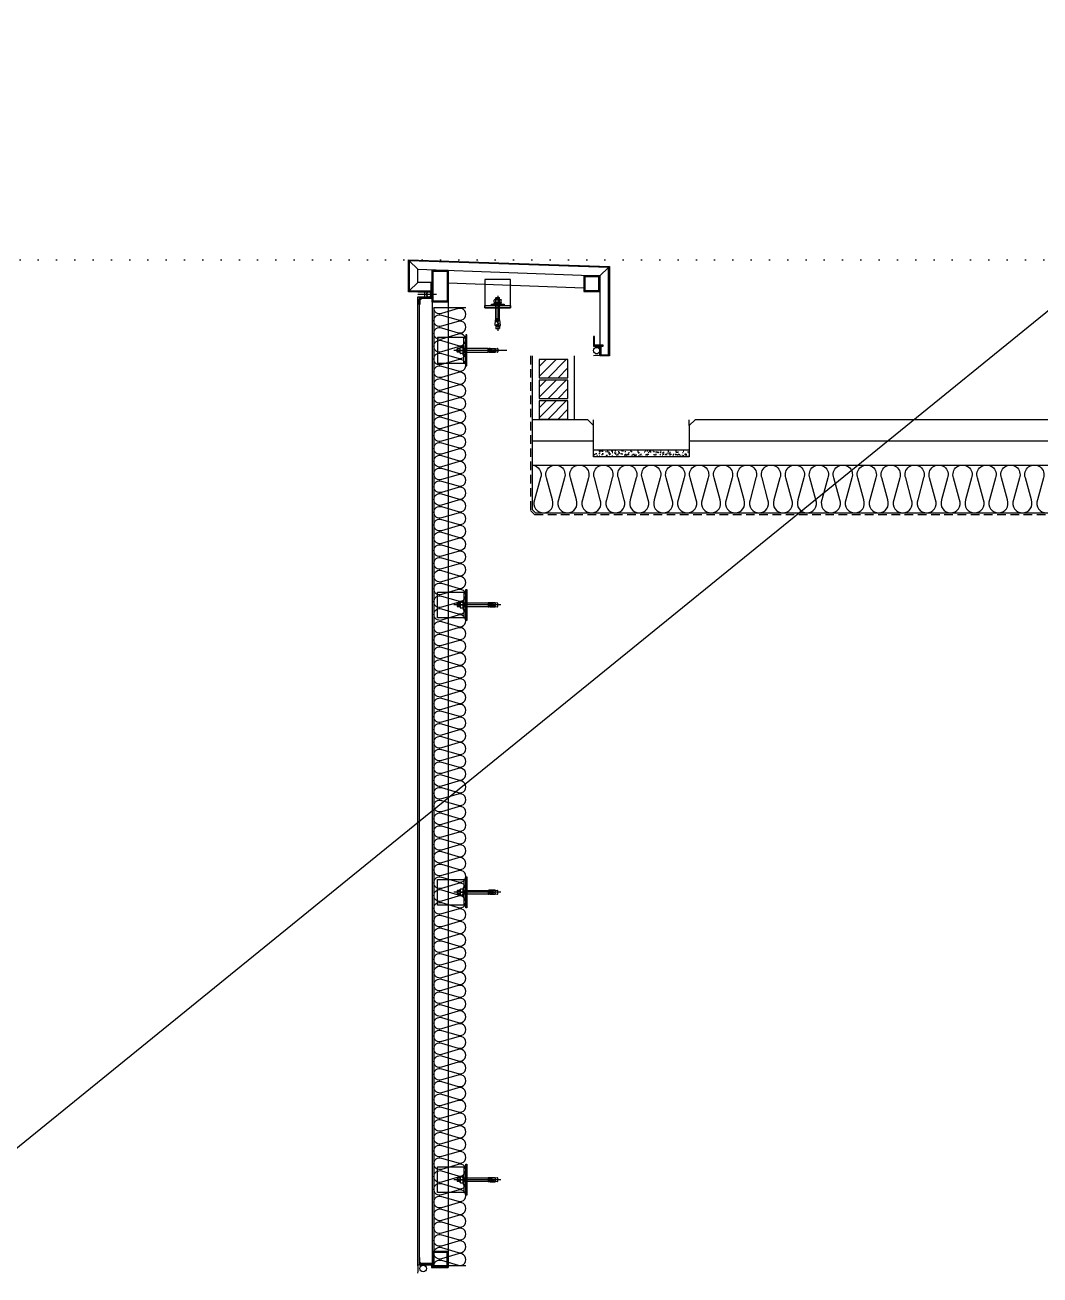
# Model space of a CAD drawing. Header units: millimetres. Extents: x -37526 to 92296, y -340 to 26760.
# Drawn here: x 5279 to 8458, y 18932 to 22846 of the extents above; entities that cross this region are included whole.
import ezdxf

# ---------------------------------------------------------------- set-up
doc = ezdxf.new("R2010")
doc.units = ezdxf.units.MM
doc.header["$LTSCALE"] = 60
doc.linetypes.add('DOT', pattern=[6.35, 0, -6.35])
doc.linetypes.add('HID', pattern=[2.3, 1.5, -0.8])
doc.layers.add('#체크사항0208', color=20, linetype='Continuous', plot=False)
doc.layers.add('NOPLOT', color=191, linetype='Continuous', plot=False)
for name, color, linetype in [('0-Sheet', 7, 'Continuous'), ('A-ETC-8', 8, 'Continuous'), ('A-FIN', 6, 'Continuous'), ('A-FIN-8', 8, 'Continuous'), ('A-FIN-9', 7, 'Continuous'), ('A-hat', 8, 'Continuous'), ('A-HAT-9', 9, 'Continuous'), ('A-HAT-WIREMESH', 9, 'g_mesh'), ('A-WALL', 3, 'Continuous'), ('A-WP', 1, 'HID'), ('cen', 1, 'Continuous'), ('INSUL', 8, 'Continuous')]:
    doc.layers.add(name, color=color, linetype=linetype)
doc.styles.add('Gdim', font='Dotum.ttf')
doc.linetypes.add('g_mesh', pattern='A,10,-0.8,["X",Gdim,S=0.6,R=0,X=-0.15,Y=-0.3],-0.8', length=11.6)

# ---------------------------------------------------------------- blocks, each defined once
blk = doc.blocks.new('A$C17189e19')
at = {"layer": 'A-HAT-9'}
h = blk.add_hatch(dxfattribs=at)
h.set_pattern_fill('AR-SAND', color=256, scale=0.3)
h.set_pattern_definition([(37.5, (-113396.389, 321843.363), (-0.4800094, 14.6823971), [0, -11.5824, 0, -12.954, 0, -12.3825]), (7.5, (-113396.389, 321843.363), (13.4856985, 21.504753), [0, -6.2484, 0, -10.4394, 0, -4.0005]), (327.5, (-113405.761, 321843.363), (23.7297711, 0.04311554), [0, -3.81, 0, -13.716, 0, -17.907]), (317.5, (-113405.761, 321843.363), (22.9066936, 6.6878797), [0, -1.905, 0, -8.9916, 0, -10.287])])
h.paths.add_polyline_path([(0, -96), (300, -96), (300, -116), (0, -116)])
at = {"layer": 'A-FIN'}
for points in [[(-18, 0), (0, -18), (0, -116), (300, -116), (300, -18), (318, 0)], [(0, -96), (300, -96)]]:
    blk.add_lwpolyline(points, dxfattribs=at)
at = {"layer": 'NOPLOT'}
for p, q in [((0, -18), (0, 0)), ((300, -18), (300, 0))]:
    blk.add_line(p, q, dxfattribs=at)
blk = doc.blocks.new('A$Cae507117')
at = {"layer": 'A-ETC-8'}
for points in [[(-50, 0), (-50, -50), (0, -50), (0, 0)], [(-46.8, -3.2), (-46.8, -46.8), (-3.2, -46.8), (-3.2, -3.2)]]:
    blk.add_lwpolyline(points, close=True, dxfattribs=at)
blk = doc.blocks.new('너트 M12')
for p, q in [((-9, 0), (9, 0)), ((-9.5, -9), (-9.5, -0.5)), ((9, -9.5), (-9, -9.5)), ((0, -8.3), (0, -1.2)), ((9.5, -0.5), (9.5, -9))]:
    blk.add_line(p, q)
for centre, start, end in [((-9, -0.5), 90, 180), ((-9, -9), 180, 270), ((9, -0.5), 0, 90), ((9, -9), 270, 0)]:
    blk.add_arc(centre, 0.5, start, end)
at = {"extrusion": (0, 0, -1)}
for centre, major_axis, ratio, start_param, end_param in [((-4.8, -0.9), (-4.75, 0.31), 0.185359, -0.024388, 3.141593), ((4.8, -0.9), (4.75, 0.31), 0.185108, 3.141593, 6.30754), ((-4.8, -8.6), (4.75, 0.31), 0.187111, 0, 3.166211), ((4.8, -8.6), (-4.75, 0.31), 0.185991, 3.117121, 6.283185)]:
    blk.add_ellipse(centre, major_axis=major_axis, ratio=ratio, start_param=start_param, end_param=end_param, dxfattribs=at)
blk = doc.blocks.new('A$C632c858f')
at = {"layer": 'A-ETC-8'}
blk.add_arc((-2.8, 0), 24, 341.8248, 18.1752, dxfattribs=at)
blk.add_ellipse((34, 0), major_axis=(7.59, 0), ratio=0.987937, dxfattribs=at)
at = {"layer": 'NOPLOT'}
blk.add_line((0, 0), (58.4, 0), dxfattribs=at)
for points in [[(0, 7.5), (41, 7.5)], [(0, -7.5), (41, -7.5)]]:
    blk.add_lwpolyline(points, dxfattribs=at)
blk = doc.blocks.new('M12-STUD ANCHOR')
at = {"layer": 'A-ETC-8'}
for p, q in [((17.8, 33.7), (17.8, 40.7)), ((28.7, 42.2), (19.2, 42.2)), ((22.7, 48), (23.9, 49.2)), ((34.7, 48), (22.7, 48)), ((22.7, -20.8), (22.7, 48)), ((23.3, 33.7), (23.3, 40.7)), ((33.5, 49.2), (23.9, 49.2)), ((23.9, -20.8), (23.9, 49.2)), ((28.7, 54.2), (28.7, -55.8)), ((28.7, 42.2), (38.2, 42.2)), ((33.5, 49.2), (34.7, 48)), ((33.5, -20.8), (33.5, 49.2)), ((34.2, 33.7), (34.2, 40.7)), ((34.7, -20.8), (34.7, 48)), ((39.7, 33.7), (39.7, 40.7)), ((28.2, 30.2), (18, 31.2)), ((18, 28.2), (18, 31.2)), ((18, 31.2), (29.2, 31.2)), ((28.2, 27.2), (18, 28.2)), ((28.7, 32.2), (19.2, 32.2)), ((28.2, 27.2), (28.2, 30.2)), ((39.5, 28.2), (28.2, 28.2)), ((28.7, 32.2), (38.2, 32.2)), ((29.2, 29.2), (29.2, 32.2)), ((39.5, 31.2), (29.2, 32.2)), ((39.5, 28.2), (29.2, 29.2)), ((39.5, 28.2), (39.5, 31.2)), ((20.5, -38.8), (21.7, -20.8)), ((28.7, -38.8), (20.5, -38.8)), ((21.7, -20.8), (24.3, -20.8)), ((22.7, -18.4), (34.7, -18.4)), ((22.7, -38.8), (22.7, -48.4)), ((28.7, -20.8), (24.8, -20.8)), ((25.8, -32.3), (32, -26.1)), ((26.2, -32.6), (32.3, -26.5)), ((31.1, -35.9), (27.5, -35.9)), ((31.1, -36.4), (27.5, -36.4)), ((35.7, -20.8), (28.7, -20.8)), ((31.1, -38.8), (28.7, -38.8)), ((32.3, -38.8), (36.9, -38.8)), ((34.7, -38.8), (34.7, -48.4)), ((36.9, -38.8), (35.7, -20.8)), ((22.7, -41.2), (34.7, -41.2)), ((22.7, -42.4), (34.7, -42.4)), ((22.7, -48.4), (28.7, -48.4)), ((28.7, -50.8), (22.7, -48.4)), ((28.7, -50.8), (34.7, -48.4)), ((34.7, -48.4), (28.7, -48.4))]:
    blk.add_line(p, q, dxfattribs=at)
for centre, radius, start, end in [((19.2, 40.7), 1.47, 90, 180), ((21.8, 40.7), 1.47, 360, 90), ((24.7, 40.7), 1.47, 90, 180), ((32.8, 40.7), 1.47, 360, 90), ((35.7, 40.7), 1.47, 90, 180), ((38.2, 40.7), 1.47, 360, 90), ((19.2, 33.7), 1.47, 180, 270), ((21.8, 33.7), 1.47, 270, 360), ((24.7, 33.7), 1.47, 180, 270), ((32.8, 33.7), 1.47, 270, 360), ((35.7, 33.7), 1.47, 180, 270), ((38.2, 33.7), 1.47, 270, 360), ((27.7, -21.9), 3.6, 161.9622, 315), ((27.7, -21.9), 3.12, 159.0667, 315), ((27.5, -34), 2.4, 135, 270), ((27.5, -34), 1.92, 135, 270), ((31.1, -25.3), 1.68, 315, 135), ((31.1, -25.3), 1.2, 315, 135), ((31.1, -37.6), 1.68, 314.4153, 90), ((31.1, -37.6), 1.2, 270, 90)]:
    blk.add_arc(centre, radius, start, end, dxfattribs=at)
blk = doc.blocks.new('A$C7453124a')
at = {"layer": 'A-ETC-8'}
for points in [[(-40, 88.4), (40, 88.4), (40, 0), (-40, 0)], [(-40, 8), (-40, 0), (40, 0), (40, 8)], [(-20, 8), (20, 8), (20, 12), (-20, 12)]]:
    blk.add_lwpolyline(points, close=True, dxfattribs=at)
blk.add_blockref('M12-STUD ANCHOR', (-28.7, -16.2), dxfattribs=at)
blk = doc.blocks.new('A$C74a2a393')
at = {"layer": 'A-ETC-8', "elevation": 0}
for points in [[(-50, -100), (-50, 0), (0, 0), (0, -100)], [(-46.8, -96.8), (-46.8, -3.2), (-3.2, -3.2), (-3.2, -96.8)]]:
    blk.add_lwpolyline(points, close=True, dxfattribs=at)
blk = doc.blocks.new('A$Cbf7c2b19')
at = {"layer": '0-Sheet'}
for p, q in [((0, 0, 0), (0, -280)), ((-3, -277), (-3, -2.9, 0)), ((-42, -253), (-42, -250)), ((-42, -250), (-30, -250)), ((-30, -253), (-42, -253)), ((-30, -280), (-30, -253)), ((-27, -250), (-27, -277)), ((0, -280), (-30, -280)), ((-27, -277), (-3, -277))]:
    blk.add_line(p, q, dxfattribs=at)
at = {"layer": 'A-ETC-8'}
for p, q in [((-600, -8.5), (-627, 17, 0)), ((-30, -29.1, 0), (-3, -3, 0)), ((-30, -29.1, 0), (-30, -250)), ((-627, -77), (-600, -50)), ((-558, -77), (-558, -50)), ((-80, -68.7, 0), (-505, -52.6, 0))]:
    blk.add_line(p, q, dxfattribs=at)
blk.add_lwpolyline([(-558, -50), (-600, -50), (-600, -8.5), (-30, -29.1)], dxfattribs=at)
at = {"layer": 'A-ETC-8', "elevation": 0}
blk.add_lwpolyline([(-50, -250), (-20, -250), (-20, -247), (-47, -247), (-47, -220), (-50, -220)], close=True, dxfattribs=at)
at = {"layer": 'A-ETC-8'}
blk.add_arc((-40, -343.7), 64.5, 81.0843, 98.9157, dxfattribs=at)
blk.add_ellipse((-40, -263.5), major_axis=(0, 10), ratio=0.999542, dxfattribs=at)
at = {"layer": 'A-FIN-9'}
for p, q in [((-630, -80), (-630, 20, 0)), ((-630, 20, 0), (0, 0, 0)), ((-3, -3, 0), (-627, 17, 0)), ((-627, 17, 0), (-627, -77)), ((-627, -77), (-555, -77)), ((-555, -77), (-555, -87)), ((-558, -80), (-630, -80)), ((-558, -87), (-558, -80)), ((-555, -87), (-558, -87))]:
    blk.add_line(p, q, dxfattribs=at)
at = {"layer": 'A-ETC-8'}
for name, p in [('A$C74a2a393', (-505, -11.9, 0)), ('A$Cae507117', (-30, -29.1, 0))]:
    blk.add_blockref(name, p, dxfattribs=at)
at = {"layer": 'A-ETC-8', "xscale": -1}
blk.add_blockref('A$C7453124a', (-350, -130), dxfattribs=at)
at = {"layer": 'A-ETC-8', "xscale": -1, "rotation": 180}
blk.add_blockref('A$C632c858f', (-600, -87.5), dxfattribs=at)

msp = doc.modelspace()

# ---------------------------------------------------------------- hatches: boundary and pattern name
at = {"layer": 'A-hat', "lineweight": -3}
h = msp.add_hatch(dxfattribs=at)
h.set_pattern_fill('ANSI31', color=256, scale=7, style=0)
h.set_pattern_definition([(45, (-76196.025, 24120.123), (-15.715448, 15.715448), [])])
h.paths.add_polyline_path([(6979.9, 21798.5), (6889.9, 21798.5), (6889.9, 21741.5), (6979.9, 21741.5)])
h = msp.add_hatch(dxfattribs=at)
h.set_pattern_fill('ANSI31', color=256, scale=7, style=0)
h.set_pattern_definition([(45, (-76196.025, 24055.123), (-15.715448, 15.715448), [])])
h.paths.add_polyline_path([(6979.9, 21733.5), (6889.9, 21733.5), (6889.9, 21676.5), (6979.9, 21676.5)])
h = msp.add_hatch(dxfattribs=at)
h.set_pattern_fill('ANSI31', color=256, scale=7, style=0)
h.set_pattern_definition([(45, (-76196.025, 23990.123), (-15.715448, 15.715448), [])])
h.paths.add_polyline_path([(6979.9, 21668.5), (6889.9, 21668.5), (6889.9, 21611.5), (6979.9, 21611.5)])

# ---------------------------------------------------------------- linework, layer by layer
at = {"layer": '#체크사항0208'}
msp.add_lwpolyline([(4594.6, 18795.7), (13173.3, 25759.8), (15030.4, 18812.5)], dxfattribs=at)
at = {"layer": 'A-ETC-8'}
for p, q in [((6554.9, 21978.1), (6554.9, 18955, 0)), ((6604.9, 21978.1), (6604.9, 18955, 0)), ((6788, 21827), (6622.4, 21827)), ((6632.4, 21831.5), (6633.9, 21833)), ((6642.5, 21831.5), (6632.4, 21831.5)), ((6632.4, 21822.5), (6632.4, 21831.5)), ((6642.6, 21822.5), (6632.4, 21822.5)), ((6632.4, 21822.5), (6633.9, 21821)), ((6642.5, 21833), (6633.9, 21833)), ((6633.9, 21821), (6633.9, 21833)), ((6642.5, 21821), (6633.9, 21821)), ((6729.9, 21833), (6653.9, 21833)), ((6653.9, 21821), (6729.9, 21821)), ((6729.9, 21821), (6729.9, 21833)), ((6729.9, 21833), (6732.9, 21833)), ((6732.9, 21821), (6729.9, 21821)), ((6732.9, 21821), (6732.9, 21833)), ((6746.9, 21831.5), (6732.9, 21831.5)), ((6746.9, 21822.5), (6732.9, 21822.5)), ((6733.5, 21833.3), (6733.5, 21820.8)), ((6736.5, 21833.3), (6733.5, 21833.3)), ((6736.5, 21820.8), (6733.5, 21820.8)), ((6736.5, 21833.3), (6751.5, 21833.3)), ((6751.5, 21820.8), (6736.5, 21820.8)), ((6737.5, 21825), (6737.5, 21829)), ((6741.5, 21828.5), (6741.5, 21829)), ((6741.5, 21825), (6741.5, 21825.5)), ((6742, 21828), (6748.6, 21828)), ((6742, 21826), (6748.6, 21826)), ((6746.9, 21831.5), (6757.9, 21833)), ((6757.9, 21821), (6746.9, 21822.5)), ((6752.1, 21829.7), (6750.3, 21828.5)), ((6752.1, 21824.3), (6750.3, 21825.5)), ((6752.5, 21832.3), (6752.5, 21830.6)), ((6752.5, 21823.5), (6752.5, 21821.8)), ((6757.9, 21833), (6758.4, 21833)), ((6758.4, 21821), (6757.9, 21821)), ((6759.9, 21831.5), (6759.9, 21822.5)), ((6769.9, 21030), (6622.4, 21030)), ((6632.4, 21034.5), (6633.9, 21036)), ((6642.6, 21034.5), (6632.4, 21034.5)), ((6632.4, 21034.5), (6632.4, 21025.5)), ((6642.5, 21025.5), (6632.4, 21025.5)), ((6632.4, 21025.5), (6633.9, 21024)), ((6642.5, 21036), (6633.9, 21036)), ((6633.9, 21036), (6633.9, 21024)), ((6642.5, 21024), (6633.9, 21024)), ((6653.9, 21036), (6729.9, 21036)), ((6729.9, 21024), (6653.9, 21024)), ((6729.9, 21036), (6729.9, 21024)), ((6732.9, 21036), (6729.9, 21036)), ((6729.9, 21024), (6732.9, 21024)), ((6732.9, 21036), (6732.9, 21024)), ((6746.9, 21034.5), (6732.9, 21034.5)), ((6746.9, 21025.5), (6732.9, 21025.5)), ((6733.5, 21023.8), (6733.5, 21036.3)), ((6736.5, 21036.3), (6733.5, 21036.3)), ((6736.5, 21023.8), (6733.5, 21023.8)), ((6751.5, 21036.3), (6736.5, 21036.3)), ((6736.5, 21023.8), (6751.5, 21023.8)), ((6737.5, 21032), (6737.5, 21028)), ((6741.5, 21032), (6741.5, 21031.5)), ((6741.5, 21028.5), (6741.5, 21028)), ((6742, 21031), (6748.6, 21031)), ((6742, 21029), (6748.6, 21029)), ((6757.9, 21036), (6746.9, 21034.5)), ((6746.9, 21025.5), (6757.9, 21024)), ((6752.1, 21032.7), (6750.3, 21031.5)), ((6752.1, 21027.3), (6750.3, 21028.5)), ((6752.5, 21033.5), (6752.5, 21035.3)), ((6752.5, 21024.8), (6752.5, 21026.5)), ((6758.4, 21036), (6757.9, 21036)), ((6757.9, 21024), (6758.4, 21024)), ((6759.9, 21025.5), (6759.9, 21034.5)), ((6769.9, 20130), (6622.4, 20130)), ((6632.4, 20134.5), (6633.9, 20136)), ((6642.6, 20134.5), (6632.4, 20134.5)), ((6632.4, 20134.5), (6632.4, 20125.5)), ((6642.5, 20125.5), (6632.4, 20125.5)), ((6632.4, 20125.5), (6633.9, 20124)), ((6642.5, 20136), (6633.9, 20136)), ((6633.9, 20136), (6633.9, 20124)), ((6642.5, 20124), (6633.9, 20124)), ((6653.9, 20136), (6729.9, 20136)), ((6729.9, 20124), (6653.9, 20124)), ((6729.9, 20136), (6729.9, 20124)), ((6732.9, 20136), (6729.9, 20136)), ((6729.9, 20124), (6732.9, 20124)), ((6732.9, 20136), (6732.9, 20124)), ((6746.9, 20134.5), (6732.9, 20134.5)), ((6746.9, 20125.5), (6732.9, 20125.5)), ((6733.5, 20123.8), (6733.5, 20136.3)), ((6736.5, 20136.3), (6733.5, 20136.3)), ((6736.5, 20123.8), (6733.5, 20123.8)), ((6751.5, 20136.3), (6736.5, 20136.3)), ((6736.5, 20123.8), (6751.5, 20123.8)), ((6737.5, 20132), (6737.5, 20128)), ((6741.5, 20132), (6741.5, 20131.5)), ((6741.5, 20128.5), (6741.5, 20128)), ((6742, 20131), (6748.6, 20131)), ((6742, 20129), (6748.6, 20129)), ((6757.9, 20136), (6746.9, 20134.5)), ((6746.9, 20125.5), (6757.9, 20124)), ((6752.1, 20132.7), (6750.3, 20131.5)), ((6752.1, 20127.3), (6750.3, 20128.5)), ((6752.5, 20133.5), (6752.5, 20135.3)), ((6752.5, 20124.8), (6752.5, 20126.5)), ((6758.4, 20136), (6757.9, 20136)), ((6757.9, 20124), (6758.4, 20124)), ((6759.9, 20125.5), (6759.9, 20134.5)), ((6769.9, 19230), (6622.4, 19230)), ((6632.4, 19234.5), (6633.9, 19236)), ((6642.6, 19234.5), (6632.4, 19234.5)), ((6632.4, 19234.5), (6632.4, 19225.5)), ((6642.5, 19225.5), (6632.4, 19225.5)), ((6632.4, 19225.5), (6633.9, 19224)), ((6642.5, 19236), (6633.9, 19236)), ((6633.9, 19236), (6633.9, 19224)), ((6642.5, 19224), (6633.9, 19224)), ((6653.9, 19236), (6729.9, 19236)), ((6729.9, 19224), (6653.9, 19224)), ((6729.9, 19236), (6729.9, 19224)), ((6732.9, 19236), (6729.9, 19236)), ((6729.9, 19224), (6732.9, 19224)), ((6732.9, 19236), (6732.9, 19224)), ((6746.9, 19234.5), (6732.9, 19234.5)), ((6746.9, 19225.5), (6732.9, 19225.5)), ((6733.5, 19223.8), (6733.5, 19236.3)), ((6736.5, 19236.3), (6733.5, 19236.3)), ((6736.5, 19223.8), (6733.5, 19223.8)), ((6751.5, 19236.3), (6736.5, 19236.3)), ((6736.5, 19223.8), (6751.5, 19223.8)), ((6737.5, 19232), (6737.5, 19228)), ((6741.5, 19232), (6741.5, 19231.5)), ((6741.5, 19228.5), (6741.5, 19228)), ((6742, 19231), (6748.6, 19231)), ((6742, 19229), (6748.6, 19229)), ((6757.9, 19236), (6746.9, 19234.5)), ((6746.9, 19225.5), (6757.9, 19224)), ((6752.1, 19232.7), (6750.3, 19231.5)), ((6752.1, 19227.3), (6750.3, 19228.5)), ((6752.5, 19233.5), (6752.5, 19235.3)), ((6752.5, 19224.8), (6752.5, 19226.5)), ((6758.4, 19236), (6757.9, 19236)), ((6757.9, 19224), (6758.4, 19224)), ((6759.9, 19225.5), (6759.9, 19234.5))]:
    msp.add_line(p, q, dxfattribs=at)
at = {"layer": 'A-ETC-8', "elevation": 0}
for points in [[(6517.9, 21991), (6552.9, 21991), (6552.9, 22002), (6554.9, 22002), (6554.9, 21989), (6519.6, 21989, -0.226541), (6515.9, 21985.4), (6515.9, 21970.7), (6513.9, 21970.7), (6513.9, 21987, 0.414214)], [(6659.9, 21874.5), (6659.9, 21779.5, 0.414214), (6660.9, 21778.5), (6663.4, 21778.5), (6663.4, 21875.5), (6660.9, 21875.5, 0.414214)], [(6659.9, 20982.5), (6659.9, 21077.5, -0.414214), (6660.9, 21078.5), (6663.4, 21078.5), (6663.4, 20981.5), (6660.9, 20981.5, -0.414214)], [(6659.9, 20082.5), (6659.9, 20177.5, -0.414214), (6660.9, 20178.5), (6663.4, 20178.5), (6663.4, 20081.5), (6660.9, 20081.5, -0.414214)], [(6659.9, 19182.5), (6659.9, 19277.5, -0.414214), (6660.9, 19278.5), (6663.4, 19278.5), (6663.4, 19181.5), (6660.9, 19181.5, -0.414214)], [(6517.9, 18966), (6552.9, 18966), (6552.9, 18955), (6554.9, 18955), (6554.9, 18968), (6519.6, 18968, 0.226541), (6515.9, 18971.7), (6515.9, 18986.4), (6513.9, 18986.4), (6513.9, 18970, -0.414214)]]:
    msp.add_lwpolyline(points, format="xyb", close=True, dxfattribs=at)
for points in [[(6571.4, 21787), (6659.9, 21787), (6659.9, 21867), (6571.4, 21867)], [(6653.9, 21842), (6653.9, 21812), (6651.9, 21812), (6651.9, 21842)], [(6659.9, 21787), (6653.9, 21787), (6653.9, 21867), (6659.9, 21867)], [(6571.4, 21070), (6659.9, 21070), (6659.9, 20990), (6571.4, 20990)], [(6659.9, 21070), (6653.9, 21070), (6653.9, 20990), (6659.9, 20990)], [(6653.9, 21015), (6653.9, 21045), (6651.9, 21045), (6651.9, 21015)], [(6571.4, 20170), (6659.9, 20170), (6659.9, 20090), (6571.4, 20090)], [(6659.9, 20170), (6653.9, 20170), (6653.9, 20090), (6659.9, 20090)], [(6653.9, 20115), (6653.9, 20145), (6651.9, 20145), (6651.9, 20115)], [(6571.4, 19270), (6659.9, 19270), (6659.9, 19190), (6571.4, 19190)], [(6659.9, 19270), (6653.9, 19270), (6653.9, 19190), (6659.9, 19190)], [(6653.9, 19215), (6653.9, 19245), (6651.9, 19245), (6651.9, 19215)]]:
    msp.add_lwpolyline(points, close=True, dxfattribs=at)
at = {"layer": 'A-ETC-8'}
for centre, radius, start, end in [((6739.5, 21829), 2, 90, 180), ((6739.5, 21825), 2, 180, 270), ((6739.5, 21829), 2, 0, 90), ((6739.5, 21825), 2, 270, 0), ((6742, 21828.5), 0.5, 180, 270), ((6742, 21825.5), 0.5, 90, 180), ((6748.6, 21831), 3, 270, 303.6901), ((6748.6, 21823), 3, 56.3099, 90), ((6751.5, 21832.3), 1, 0, 90), ((6751.5, 21821.8), 1, 270, 0), ((6751.5, 21830.6), 1, 303.6901, 0), ((6751.5, 21823.5), 1, 0, 56.3099), ((6758.4, 21831.5), 1.5, 0, 90), ((6758.4, 21822.5), 1.5, 270, 0), ((6739.5, 21032), 2, 90, 180), ((6739.5, 21028), 2, 180, 270), ((6739.5, 21032), 2, 0, 90), ((6739.5, 21028), 2, 270, 0), ((6742, 21031.5), 0.5, 180, 270), ((6742, 21028.5), 0.5, 90, 180), ((6748.6, 21034), 3, 270, 303.6901), ((6748.6, 21026), 3, 56.3099, 90), ((6751.5, 21035.3), 1, 0, 90), ((6751.5, 21024.8), 1, 270, 0), ((6751.5, 21033.5), 1, 303.6901, 0), ((6751.5, 21026.5), 1, 0, 56.3099), ((6758.4, 21034.5), 1.5, 0, 90), ((6758.4, 21025.5), 1.5, 270, 0), ((6739.5, 20132), 2, 90, 180), ((6739.5, 20128), 2, 180, 270), ((6739.5, 20132), 2, 0, 90), ((6739.5, 20128), 2, 270, 0), ((6742, 20131.5), 0.5, 180, 270), ((6742, 20128.5), 0.5, 90, 180), ((6748.6, 20134), 3, 270, 303.6901), ((6748.6, 20126), 3, 56.3099, 90), ((6751.5, 20135.3), 1, 0, 90), ((6751.5, 20124.8), 1, 270, 0), ((6751.5, 20133.5), 1, 303.6901, 0), ((6751.5, 20126.5), 1, 0, 56.3099), ((6758.4, 20134.5), 1.5, 0, 90), ((6758.4, 20125.5), 1.5, 270, 0), ((6739.5, 19232), 2, 90, 180), ((6739.5, 19228), 2, 180, 270), ((6739.5, 19232), 2, 0, 90), ((6739.5, 19228), 2, 270, 0), ((6742, 19231.5), 0.5, 180, 270), ((6742, 19228.5), 0.5, 90, 180), ((6748.6, 19234), 3, 270, 303.6901), ((6748.6, 19226), 3, 56.3099, 90), ((6751.5, 19235.3), 1, 0, 90), ((6751.5, 19224.8), 1, 270, 0), ((6751.5, 19233.5), 1, 303.6901, 0), ((6751.5, 19226.5), 1, 0, 56.3099), ((6758.4, 19234.5), 1.5, 0, 90), ((6758.4, 19225.5), 1.5, 270, 0), ((6417.3, 18949.8, 0), 93.4, 352.4615, 7.5324)]:
    msp.add_arc(centre, radius, start, end, dxfattribs=at)
msp.add_ellipse((6526.4, 18952, 0), major_axis=(10, 0), ratio=0.999542, dxfattribs=at)
at = {"layer": 'A-FIN'}
for p, q in [((6999.9, 21610), (6999.9, 21810)), ((7041.9, 21610, 0), (6867.9, 21610, 0)), ((13051.9, 21610, 0), (7377.9, 21610, 0))]:
    msp.add_line(p, q, dxfattribs=at)
at = {"layer": 'A-FIN', "elevation": 0}
msp.add_lwpolyline([(6550.9, 18966), (6550.9, 18962), (6509.9, 18962), (6509.9, 21995), (6550.9, 21995), (6550.9, 21991), (6513.9, 21991), (6513.9, 18966), (6550.9, 18966)], close=True, dxfattribs=at)
at = {"layer": 'A-FIN-8'}
for p, q in [((6867.9, 21810), (6867.9, 21328.2)), ((6878.2, 21318, 0), (6867.9, 21328.2, 0)), ((6878.2, 21318, 0), (13041.7, 21318, 0))]:
    msp.add_line(p, q, dxfattribs=at)
at = {"layer": 'A-HAT-WIREMESH', "ltscale": 0.6}
for p, q in [((7059.9, 21543, 0), (6867.9, 21543, 0)), ((12559.9, 21543), (7359.9, 21543, 0))]:
    msp.add_line(p, q, dxfattribs=at)
at = {"layer": 'A-WALL', "elevation": 0}
for points in [[(6889.9, 21798.5), (6889.9, 21741.5), (6979.9, 21741.5), (6979.9, 21798.5)], [(6889.9, 21733.5), (6889.9, 21676.5), (6979.9, 21676.5), (6979.9, 21733.5)], [(6889.9, 21668.5), (6889.9, 21611.5), (6979.9, 21611.5), (6979.9, 21668.5)]]:
    msp.add_lwpolyline(points, close=True, dxfattribs=at)
at = {"layer": 'A-WP', "ltscale": 0.3}
for p, q in [((6862.9, 21810), (6862.9, 21325.1, 0)), ((6875.1, 21313, 0), (6862.9, 21325.1, 0)), ((6875.1, 21313, 0), (13044.8, 21313, 0))]:
    msp.add_line(p, q, dxfattribs=at)
at = {"layer": 'cen', "color": 11, "linetype": 'DOT', "ltscale": 0.15}
msp.add_line((3260, 22110), (21320, 22110), dxfattribs=at)
at = {"layer": 'INSUL'}
for p, q in [((6559.9, 21960, 0), (6559.9, 18960)), ((6659.9, 21960), (6559.9, 21960)), ((6867.9, 21468, 0), (13051.9, 21468, 0)), ((6659.9, 18960), (6559.9, 18960))]:
    msp.add_line(p, q, dxfattribs=at)
at = {"layer": 'INSUL', "elevation": 0}
for points in [[(6559.9, 18960, -0.509267), (6584.2, 18977.7), (6635.7, 18962.4, 1.372593), (6635.7, 18997.7), (6584.2, 18982.4, -0.509267), (6559.9, 19000, -0.509267), (6584.2, 19017.7), (6635.7, 19002.4, 1.372593), (6635.7, 19037.7), (6584.2, 19022.4, -0.509267), (6559.9, 19040, -0.509267), (6584.2, 19057.7), (6635.7, 19042.4, 1.372593), (6635.7, 19077.7), (6584.2, 19062.4, -0.509267), (6559.9, 19080, -0.509267), (6584.2, 19097.7), (6635.7, 19082.4, 1.372593), (6635.7, 19117.7), (6584.2, 19102.4, -0.509267), (6559.9, 19120, -0.509267), (6584.2, 19137.7), (6635.7, 19122.4, 1.372593), (6635.7, 19157.7), (6584.2, 19142.4, -0.509267), (6559.9, 19160, -0.509267), (6584.2, 19177.7), (6635.7, 19162.4, 1.372593), (6635.7, 19197.7), (6584.2, 19182.4, -0.509267), (6559.9, 19200, -0.509267), (6584.2, 19217.7), (6635.7, 19202.4, 1.372593), (6635.7, 19237.7), (6584.2, 19222.4, -0.509267), (6559.9, 19240, -0.509267), (6584.2, 19257.7), (6635.7, 19242.4, 1.372593), (6635.7, 19277.7), (6584.2, 19262.4, -0.509267), (6559.9, 19280, -0.509267), (6584.2, 19297.7), (6635.7, 19282.4, 1.372593), (6635.7, 19317.7), (6584.2, 19302.4, -0.509267), (6559.9, 19320, -0.509267), (6584.2, 19337.7), (6635.7, 19322.4, 1.372593), (6635.7, 19357.7), (6584.2, 19342.4, -0.509267), (6559.9, 19360, -0.509267), (6584.2, 19377.7), (6635.7, 19362.4, 1.372593), (6635.7, 19397.7), (6584.2, 19382.4, -0.509267), (6559.9, 19400, -0.509267), (6584.2, 19417.7), (6635.7, 19402.4, 1.372593), (6635.7, 19437.7), (6584.2, 19422.4, -0.509267), (6559.9, 19440, -0.509267), (6584.2, 19457.7), (6635.7, 19442.4, 1.372593), (6635.7, 19477.7), (6584.2, 19462.4, -0.509267), (6559.9, 19480, -0.509267), (6584.2, 19497.7), (6635.7, 19482.4, 1.372593), (6635.7, 19517.7), (6584.2, 19502.4, -0.509267), (6559.9, 19520, -0.509267), (6584.2, 19537.7), (6635.7, 19522.4, 1.372593), (6635.7, 19557.7), (6584.2, 19542.4, -0.509267), (6559.9, 19560, -0.509267), (6584.2, 19577.7), (6635.7, 19562.4, 1.372593), (6635.7, 19597.7), (6584.2, 19582.4, -0.509267), (6559.9, 19600, -0.509267), (6584.2, 19617.7), (6635.7, 19602.4, 1.372593), (6635.7, 19637.7), (6584.2, 19622.4, -0.509267), (6559.9, 19640, -0.509267), (6584.2, 19657.7), (6635.7, 19642.4, 1.372593), (6635.7, 19677.7), (6584.2, 19662.4, -0.509267), (6559.9, 19680, -0.509267), (6584.2, 19697.7), (6635.7, 19682.4, 1.372593), (6635.7, 19717.7), (6584.2, 19702.4, -0.509267), (6559.9, 19720, -0.509267), (6584.2, 19737.7), (6635.7, 19722.4, 1.372593), (6635.7, 19757.7), (6584.2, 19742.4, -0.509267), (6559.9, 19760, -0.509267), (6584.2, 19777.7), (6635.7, 19762.4, 1.372593), (6635.7, 19797.7), (6584.2, 19782.4, -0.509267), (6559.9, 19800, -0.509267), (6584.2, 19817.7), (6635.7, 19802.4, 1.372593), (6635.7, 19837.7), (6584.2, 19822.4, -0.509267), (6559.9, 19840, -0.509267), (6584.2, 19857.7), (6635.7, 19842.4, 1.372593), (6635.7, 19877.7), (6584.2, 19862.4, -0.509267), (6559.9, 19880, -0.509267), (6584.2, 19897.7), (6635.7, 19882.4, 1.372593), (6635.7, 19917.7), (6584.2, 19902.4, -0.509267), (6559.9, 19920, -0.509267), (6584.2, 19937.7), (6635.7, 19922.4, 1.372593), (6635.7, 19957.7), (6584.2, 19942.4, -0.509267), (6559.9, 19960, -0.509267), (6584.2, 19977.7), (6635.7, 19962.4, 1.372593), (6635.7, 19997.7), (6584.2, 19982.4, -0.509267), (6559.9, 20000, -0.509267), (6584.2, 20017.7), (6635.7, 20002.4, 1.372593), (6635.7, 20037.7), (6584.2, 20022.4, -0.509267), (6559.9, 20040, -0.509267), (6584.2, 20057.7), (6635.7, 20042.4, 1.372593), (6635.7, 20077.7), (6584.2, 20062.4, -0.509267), (6559.9, 20080, -0.509267), (6584.2, 20097.7), (6635.7, 20082.4, 1.372593), (6635.7, 20117.7), (6584.2, 20102.4, -0.509267), (6559.9, 20120, -0.509267), (6584.2, 20137.7), (6635.7, 20122.4, 1.372593), (6635.7, 20157.7), (6584.2, 20142.4, -0.509267), (6559.9, 20160, -0.509267), (6584.2, 20177.7), (6635.7, 20162.4, 1.372593), (6635.7, 20197.7), (6584.2, 20182.4, -0.509267), (6559.9, 20200, -0.509267), (6584.2, 20217.7), (6635.7, 20202.4, 1.372593), (6635.7, 20237.7), (6584.2, 20222.4, -0.509267), (6559.9, 20240, -0.509267), (6584.2, 20257.7), (6635.7, 20242.4, 1.372593), (6635.7, 20277.7), (6584.2, 20262.4, -0.509267), (6559.9, 20280, -0.509267), (6584.2, 20297.7), (6635.7, 20282.4, 1.372593), (6635.7, 20317.7), (6584.2, 20302.4, -0.509267), (6559.9, 20320, -0.509267), (6584.2, 20337.7), (6635.7, 20322.4, 1.372593), (6635.7, 20357.7), (6584.2, 20342.4, -0.509267), (6559.9, 20360, -0.509267), (6584.2, 20377.7), (6635.7, 20362.4, 1.372593), (6635.7, 20397.7), (6584.2, 20382.4, -0.509267), (6559.9, 20400, -0.509267), (6584.2, 20417.7), (6635.7, 20402.4, 1.372593), (6635.7, 20437.7), (6584.2, 20422.4, -0.509267), (6559.9, 20440, -0.509267), (6584.2, 20457.7), (6635.7, 20442.4, 1.372593), (6635.7, 20477.7), (6584.2, 20462.4, -0.509267), (6559.9, 20480, -0.509267), (6584.2, 20497.7), (6635.7, 20482.4, 1.372593), (6635.7, 20517.7), (6584.2, 20502.4, -0.509267), (6559.9, 20520, -0.509267), (6584.2, 20537.7), (6635.7, 20522.4, 1.372593), (6635.7, 20557.7), (6584.2, 20542.4, -0.509267), (6559.9, 20560, -0.509267), (6584.2, 20577.7), (6635.7, 20562.4, 1.372593), (6635.7, 20597.7), (6584.2, 20582.4, -0.509267), (6559.9, 20600, -0.509267), (6584.2, 20617.7), (6635.7, 20602.4, 1.372593), (6635.7, 20637.7), (6584.2, 20622.4, -0.509267), (6559.9, 20640, -0.509267), (6584.2, 20657.7), (6635.7, 20642.4, 1.372593), (6635.7, 20677.7), (6584.2, 20662.4, -0.509267), (6559.9, 20680, -0.509267), (6584.2, 20697.7), (6635.7, 20682.4, 1.372593), (6635.7, 20717.7), (6584.2, 20702.4, -0.509267), (6559.9, 20720, -0.509267), (6584.2, 20737.7), (6635.7, 20722.4, 1.372593), (6635.7, 20757.7), (6584.2, 20742.4, -0.509267), (6559.9, 20760, -0.509267), (6584.2, 20777.7), (6635.7, 20762.4, 1.372593), (6635.7, 20797.7), (6584.2, 20782.4, -0.509267), (6559.9, 20800, -0.509267), (6584.2, 20817.7), (6635.7, 20802.4, 1.372593), (6635.7, 20837.7), (6584.2, 20822.4, -0.509267), (6559.9, 20840, -0.509267), (6584.2, 20857.7), (6635.7, 20842.4, 1.372593), (6635.7, 20877.7), (6584.2, 20862.4, -0.509267), (6559.9, 20880, -0.509267), (6584.2, 20897.7), (6635.7, 20882.4, 1.372593), (6635.7, 20917.7), (6584.2, 20902.4, -0.509267), (6559.9, 20920, -0.509267), (6584.2, 20937.7), (6635.7, 20922.4, 1.372593), (6635.7, 20957.7), (6584.2, 20942.4, -0.509267), (6559.9, 20960, -0.509267), (6584.2, 20977.7), (6635.7, 20962.4, 1.372593), (6635.7, 20997.7), (6584.2, 20982.4, -0.509267), (6559.9, 21000, -0.509267), (6584.2, 21017.7), (6635.7, 21002.4, 1.372593), (6635.7, 21037.7), (6584.2, 21022.4, -0.509267), (6559.9, 21040, -0.509267), (6584.2, 21057.7), (6635.7, 21042.4, 1.372593), (6635.7, 21077.7), (6584.2, 21062.4, -0.509267), (6559.9, 21080, -0.509267), (6584.2, 21097.7), (6635.7, 21082.4, 1.372593), (6635.7, 21117.7), (6584.2, 21102.4, -0.509267), (6559.9, 21120, -0.509267), (6584.2, 21137.7), (6635.7, 21122.4, 1.372593), (6635.7, 21157.7), (6584.2, 21142.4, -0.509267), (6559.9, 21160, -0.509267), (6584.2, 21177.7), (6635.7, 21162.4, 1.372593), (6635.7, 21197.7), (6584.2, 21182.4, -0.509267), (6559.9, 21200, -0.509267), (6584.2, 21217.7), (6635.7, 21202.4, 1.372593), (6635.7, 21237.7), (6584.2, 21222.4, -0.509267), (6559.9, 21240, -0.509267), (6584.2, 21257.7), (6635.7, 21242.4, 1.372593), (6635.7, 21277.7), (6584.2, 21262.4, -0.509267), (6559.9, 21280, -0.509267), (6584.2, 21297.7), (6635.7, 21282.4, 1.372593), (6635.7, 21317.7), (6584.2, 21302.4, -0.509267), (6559.9, 21320, -0.509267), (6584.2, 21337.7), (6635.7, 21322.4, 1.372593), (6635.7, 21357.7), (6584.2, 21342.4, -0.509267), (6559.9, 21360, -0.509267), (6584.2, 21377.7), (6635.7, 21362.4, 1.372593), (6635.7, 21397.7), (6584.2, 21382.4, -0.509267), (6559.9, 21400, -0.509267), (6584.2, 21417.7), (6635.7, 21402.4, 1.372593), (6635.7, 21437.7), (6584.2, 21422.4, -0.509267), (6559.9, 21440, -0.509267), (6584.2, 21457.7), (6635.7, 21442.4, 1.372593), (6635.7, 21477.7), (6584.2, 21462.4, -0.509267), (6559.9, 21480, -0.509267), (6584.2, 21497.7), (6635.7, 21482.4, 1.372593), (6635.7, 21517.7), (6584.2, 21502.4, -0.509267), (6559.9, 21520, -0.509267), (6584.2, 21537.7), (6635.7, 21522.4, 1.372593), (6635.7, 21557.7), (6584.2, 21542.4, -0.509267), (6559.9, 21560, -0.509267), (6584.2, 21577.7), (6635.7, 21562.4, 1.372593), (6635.7, 21597.7), (6584.2, 21582.4, -0.509267), (6559.9, 21600, -0.509267), (6584.2, 21617.7), (6635.7, 21602.4, 1.372593), (6635.7, 21637.7), (6584.2, 21622.4, -0.509267), (6559.9, 21640, -0.509267), (6584.2, 21657.7), (6635.7, 21642.4, 1.372593), (6635.7, 21677.7), (6584.2, 21662.4, -0.509267), (6559.9, 21680, -0.509267), (6584.2, 21697.7), (6635.7, 21682.4, 1.372593), (6635.7, 21717.7), (6584.2, 21702.4, -0.509267), (6559.9, 21720, -0.509267), (6584.2, 21737.7), (6635.7, 21722.4, 1.372593), (6635.7, 21757.7), (6584.2, 21742.4, -0.509267), (6559.9, 21760, -0.509267), (6584.2, 21777.7), (6635.7, 21762.4, 1.372593), (6635.7, 21797.7), (6584.2, 21782.4, -0.509267), (6559.9, 21800, -0.509267), (6584.2, 21817.7), (6635.7, 21802.4, 1.372593), (6635.7, 21837.7), (6584.2, 21822.4, -0.509267), (6559.9, 21840, -0.509267), (6584.2, 21857.7), (6635.7, 21842.4, 1.372593), (6635.7, 21877.7), (6584.2, 21862.4, -0.509267), (6559.9, 21880, -0.509267), (6584.2, 21897.7), (6635.7, 21882.4, 1.372593), (6635.7, 21917.7), (6584.2, 21902.4, -0.509267), (6559.9, 21920, -0.509267), (6584.2, 21937.7), (6635.7, 21922.4, 1.372593), (6635.7, 21957.7), (6584.2, 21942.4, -0.509267), (6559.9, 21960)], [(6867.9, 21467.9, -0.500842), (6893.7, 21427.4), (6875.1, 21358.7, 0.524856), (6903.2, 21318, 0.524856), (6931.2, 21358.7), (6912.6, 21427.4, -1.449198), (6968.7, 21427.4), (6950.1, 21358.7, 0.524856), (6978.2, 21318, 0.524856), (7006.2, 21358.7), (6987.6, 21427.4, -1.449198), (7043.7, 21427.4), (7025.1, 21358.7, 0.524856), (7053.2, 21318, 0.524856), (7081.2, 21358.7), (7062.6, 21427.4, -1.449198), (7118.7, 21427.4), (7100.1, 21358.7, 0.524856), (7128.2, 21318, 0.524856), (7156.2, 21358.7), (7137.6, 21427.4, -1.449198), (7193.7, 21427.4), (7175.1, 21358.7, 0.524856), (7203.2, 21318, 0.524856), (7231.2, 21358.7), (7212.6, 21427.4, -1.449198), (7268.7, 21427.4), (7250.1, 21358.7, 0.524856), (7278.2, 21318, 0.524856), (7306.2, 21358.7), (7287.6, 21427.4, -1.449198), (7343.7, 21427.4), (7325.1, 21358.7, 0.524856), (7353.2, 21318, 0.524856), (7381.2, 21358.7), (7362.6, 21427.4, -1.449198), (7418.7, 21427.4), (7400.1, 21358.7, 0.524856), (7428.2, 21318, 0.524856), (7456.2, 21358.7), (7437.6, 21427.4, -1.449198), (7493.7, 21427.4), (7475.1, 21358.7, 0.524856), (7503.2, 21318, 0.524856), (7531.2, 21358.7), (7512.6, 21427.4, -1.449198), (7568.7, 21427.4), (7550.1, 21358.7, 0.524856), (7578.2, 21318, 0.524856), (7606.2, 21358.7), (7587.6, 21427.4, -1.449198), (7643.7, 21427.4), (7625.1, 21358.7, 0.524856), (7653.2, 21318, 0.524856), (7681.2, 21358.7), (7662.6, 21427.4, -1.449198), (7718.7, 21427.4), (7700.1, 21358.7, 0.524856), (7728.2, 21318, 0.524856), (7756.2, 21358.7), (7737.6, 21427.4, -1.449198), (7793.7, 21427.4), (7775.1, 21358.7, 0.524856), (7803.2, 21318, 0.524856), (7831.2, 21358.7), (7812.6, 21427.4, -1.449198), (7868.7, 21427.4), (7850.1, 21358.7, 0.524856), (7878.2, 21318, 0.524856), (7906.2, 21358.7), (7887.6, 21427.4, -1.449198), (7943.7, 21427.4), (7925.1, 21358.7, 0.524856), (7953.2, 21318, 0.524856), (7981.2, 21358.7), (7962.6, 21427.4, -1.449198), (8018.7, 21427.4), (8000.1, 21358.7, 0.524856), (8028.2, 21318, 0.524856), (8056.2, 21358.7), (8037.6, 21427.4, -1.449198), (8093.7, 21427.4), (8075.1, 21358.7, 0.524856), (8103.2, 21318, 0.524856), (8131.2, 21358.7), (8112.6, 21427.4, -1.449198), (8168.7, 21427.4), (8150.1, 21358.7, 0.524856), (8178.2, 21318, 0.524856), (8206.2, 21358.7), (8187.6, 21427.4, -1.449198), (8243.7, 21427.4), (8225.1, 21358.7, 0.524856), (8253.2, 21318, 0.524856), (8281.2, 21358.7), (8262.6, 21427.4, -1.449198), (8318.7, 21427.4), (8300.1, 21358.7, 0.524856), (8328.2, 21318, 0.524856), (8356.2, 21358.7), (8337.6, 21427.4, -1.449198), (8393.7, 21427.4), (8375.1, 21358.7, 0.524856), (8403.2, 21318, 0.524856), (8431.2, 21358.7), (8412.6, 21427.4, -1.449198), (8468.7, 21427.4), (8450.1, 21358.7, 0.524856), (8478.2, 21318, 0.524856)]]:
    msp.add_lwpolyline(points, format="xyb", dxfattribs=at)

# ---------------------------------------------------------------- block references
at = {"layer": '0-Sheet'}
msp.add_blockref('A$Cbf7c2b19', (7109.9, 22090), dxfattribs=at)
at = {"layer": 'A-ETC-8', "rotation": 270}
msp.add_blockref('너트 M12', (6651.9, 21827), dxfattribs=at)
at = {"layer": 'A-ETC-8', "xscale": -1, "rotation": 270}
for p in [(6651.9, 21030), (6651.9, 20130), (6651.9, 19230)]:
    msp.add_blockref('너트 M12', p, dxfattribs=at)
at = {"layer": 'A-ETC-8'}
msp.add_blockref('A$Cae507117', (6604.9, 19005, 0), dxfattribs=at)
at = {"layer": 'A-FIN', "xscale": -1}
msp.add_blockref('A$C17189e19', (7359.9, 21610, 0), dxfattribs=at)

doc.saveas('drawing.dxf')
